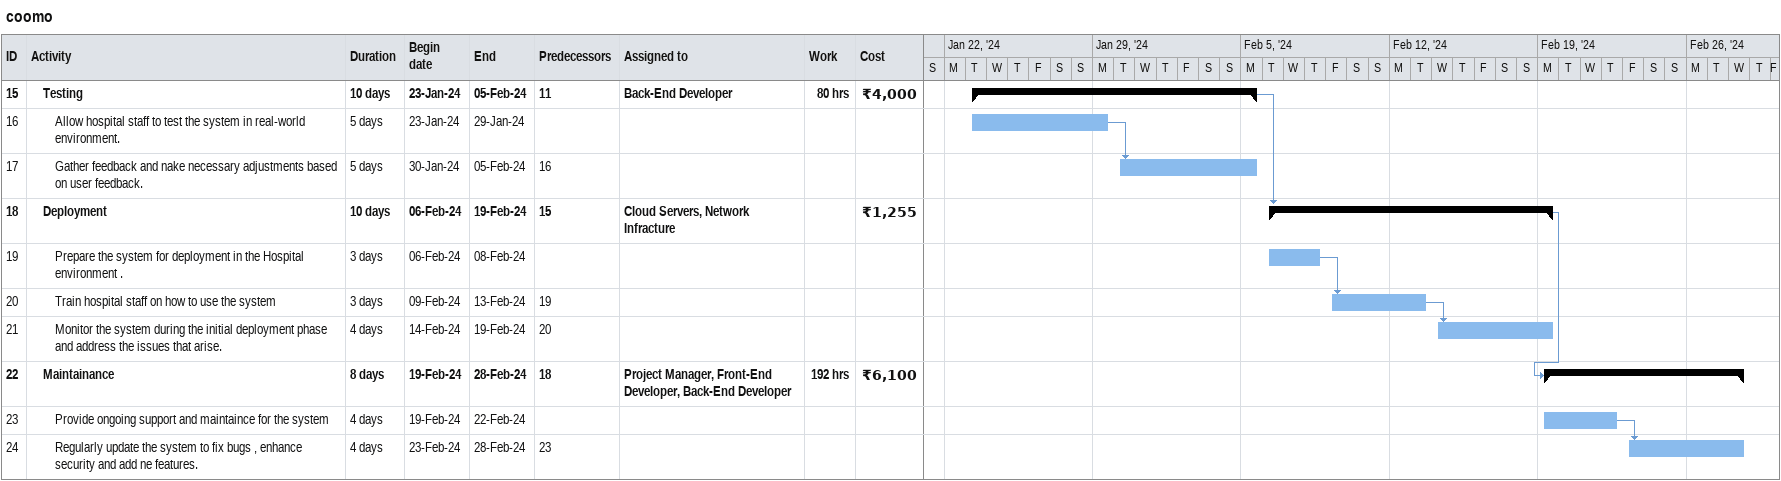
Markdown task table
coomo

| ID | Level | Task | Duration | Start | Finish | Predecessors | Resources | Work (h) | Cost (₹) |
|---|---|---|---|---|---|---|---|---|---|
| 15 | 2 | **Testing** | 10d | 2024-01-23 | 2024-02-05 | 11 | Back-End Developer | 80 | 4000 |
| 16 | 3 | Allow hospital staff to test the system in real-world environment. | 5d | 2024-01-23 | 2024-01-29 |  |  |  |  |
| 17 | 3 | Gather feedback and nake necessary adjustments based on user feedback. | 5d | 2024-01-30 | 2024-02-05 | 16 |  |  |  |
| 18 | 2 | **Deployment** | 10d | 2024-02-06 | 2024-02-19 | 15 | Cloud Servers, Network Infracture |  | 1255 |
| 19 | 3 | Prepare the system for deployment in the Hospital environment . | 3d | 2024-02-06 | 2024-02-08 |  |  |  |  |
| 20 | 3 | Train hospital staff on how to use the system | 3d | 2024-02-09 | 2024-02-13 | 19 |  |  |  |
| 21 | 3 | Monitor the system during the initial deployment phase and address the issues that arise. | 4d | 2024-02-14 | 2024-02-19 | 20 |  |  |  |
| 22 | 2 | **Maintainance** | 8d | 2024-02-19 | 2024-02-28 | 18 | Project Manager, Front-End Developer, Back-End Developer | 192 | 6100 |
| 23 | 3 | Provide ongoing support and maintaince for the system | 4d | 2024-02-19 | 2024-02-22 |  |  |  |  |
| 24 | 3 | Regularly update the system to fix bugs , enhance security and add ne features. | 4d | 2024-02-23 | 2024-02-28 | 23 |  |  |  |
